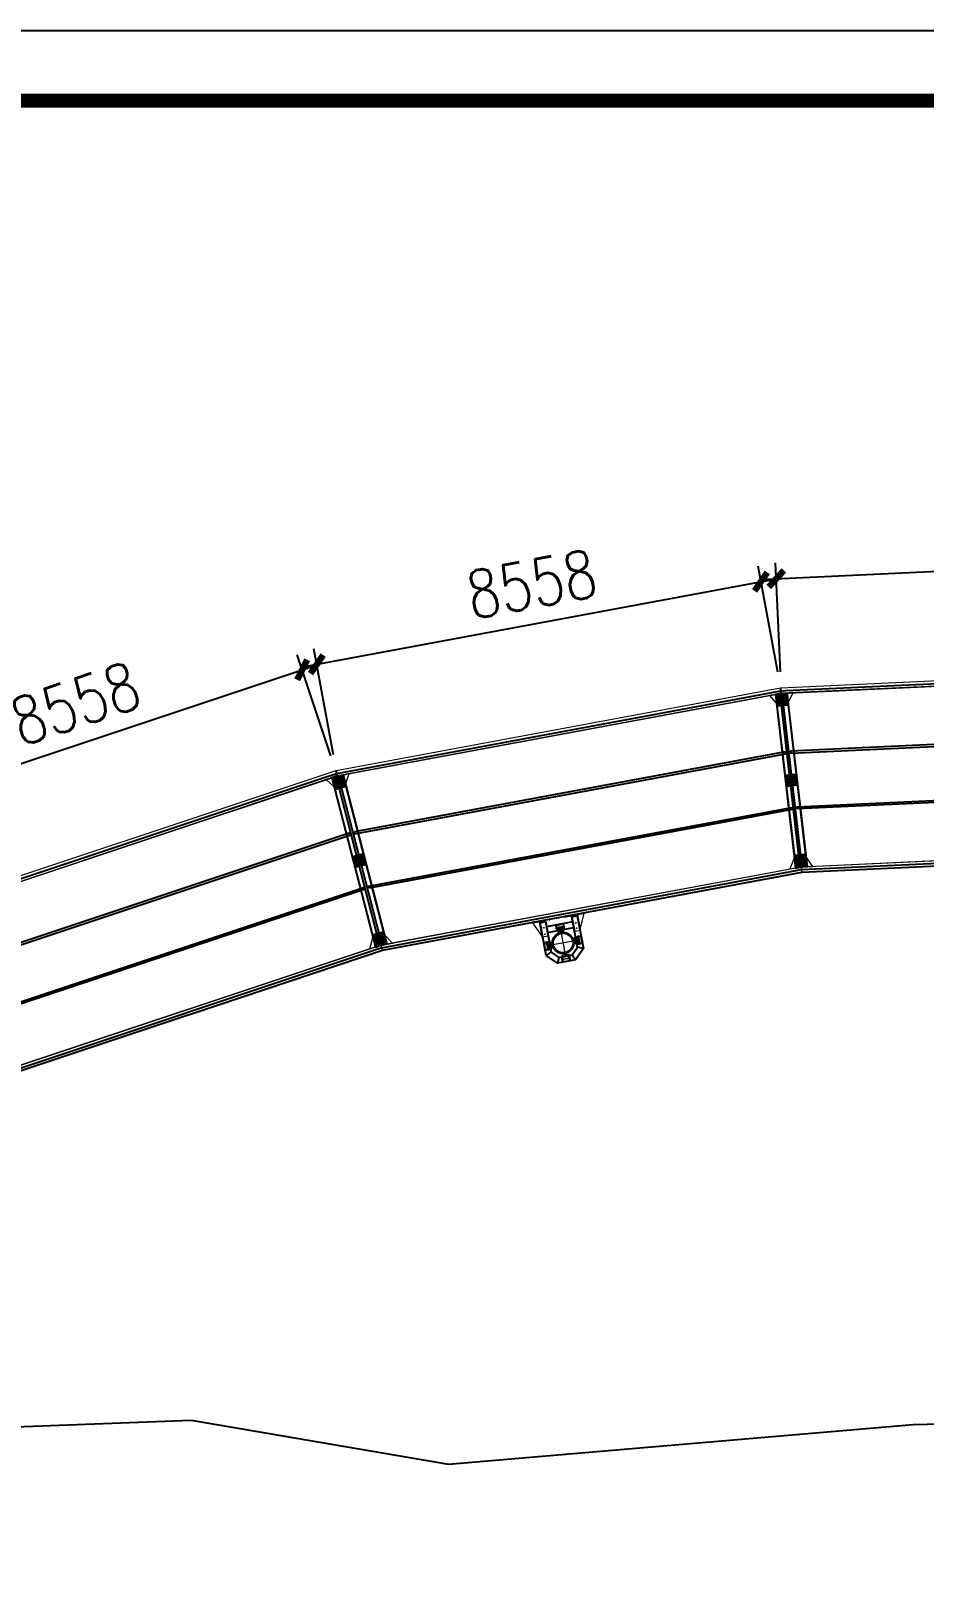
# Model space of a CAD drawing. Extents: x -259369 to -50372, y -155978 to 198088.
# Drawn here: x -182059 to -165132, y -106713 to -77542 of the extents above; entities that cross this region are included whole.
import ezdxf

# ---------------------------------------------------------------- set-up
doc = ezdxf.new("R2010")
doc.units = 0
doc.header["$LTSCALE"] = 1000
doc.header["$MEASUREMENT"] = 0
for name, pattern in [('CENTER', [2, 1.25, -0.25, 0.25, -0.25]), ('DASHED', [0.75, 0.5, -0.25]), ('HIDDEN', [0.375, 0.25, -0.125])]:
    doc.linetypes.add(name, pattern=pattern)
for name, color, linetype in [('主框型材', 4, 'Continuous'), ('卡槽', 242, 'Continuous'), ('连接端梁', 130, 'Continuous')]:
    doc.layers.add(name, color=color, linetype=linetype)
for name, color, linetype, lineweight in [('加强板', 140, 'Continuous', 18), ('导框型材', 2, 'Continuous', 18), ('虚线', 8, 'Continuous', 0), ('轮子座', 7, 'Continuous', 9), ('铝主梁', 3, 'Continuous', 9)]:
    doc.layers.add(name, color=color, linetype=linetype, lineweight=lineweight)
doc.styles.add('HZTXT', font='txtw.shx', dxfattribs={"width": 0.8, "bigfont": 'hztxtw.shx'})
doc.dimstyles.new('DIM-300', dxfattribs={"dimscale": 300, "dimtxt": 3, "dimasz": 1, "dimexe": 1, "dimexo": 1, "dimgap": 1, "dimtad": 1, "dimdec": 0, "dimdsep": 46, "dimtxsty": 'HZTXT', "dimblk": 'ARCHTICK', "dimcen": 0, "dimdle": 1, "dimclrd": 9, "dimclre": 9, "dimclrt": 2, "dimadec": 1, "dimazin": 0, "dimtfac": 1, "dimtdec": 0, "dimtix": 1, "dimtmove": 2, "dimatfit": 3, "dimldrblk": 'ARCHTICK', "dimfxl": 10, "dimtolj": 1, "dimtzin": 0, "dimarcsym": 1})
pattern_1 = [(0, (1212.185, -561.11), (6.35, 12.7), [0, -12.7])]

# ---------------------------------------------------------------- blocks, each defined once
blk = doc.blocks.new('rgthtyjyuk')
blk.add_lwpolyline([(0, 0), (420, 0), (420, 297), (0, 297)], close=True)
at = {"const_width": 1}
blk.add_lwpolyline([(25, 5), (415, 5), (415, 292), (25, 292)], close=True, dxfattribs=at)
blk = doc.blocks.new('thwerg')
at = {"color": 252, "linetype": 'Continuous', "elevation": -32017, "flags": 128}
blk.add_lwpolyline([(106933, -30769), (107635, -30369), (114725, -28078), (119240, -25868), (122867, -24992), (126369, -24863), (131244, -25695), (140044, -24946), (146723, -24787), (160192, -25793), (172447, -28232), (182746, -30446)], dxfattribs=at)
blk = doc.blocks.new('*U1804')
h = blk.add_hatch()
h.set_pattern_fill('DOTS', color=256, scale=8)
h.set_pattern_definition(pattern_1)
h.paths.add_polyline_path([(64, 50, 0.4142135624), (54, 60), (-11, 60, 0.4142135624), (-21, 50), (-21, -50, 0.4142135624), (-11, -60), (54, -60, 0.4142135624), (64, -50)])
at = {"layer": '导框型材', "color": 0, "linetype": 'Continuous'}
for p, q in [((-64, 63.508929), (-64, 75.5)), ((-64, 75.5), (-63.389317, 75.5)), ((-64, -63.50893), (-64, 63.508929)), ((-7.891644, 75.5), (-63.389317, 75.5)), ((-63.389317, 75.5), (-63.389317, 64.5)), ((-63.389317, 64.5), (-7.891644, 64.5)), ((-62, 77.5), (-6.502327, 77.5)), ((-62, 62.5), (-62, -62.5)), ((-6.502327, 62.5), (-62, 62.5)), ((-2.965328, 75.5), (-7.891644, 75.5)), ((-7.891644, 75.5), (-7.891644, 64.5)), ((-7.891644, 64.5), (-2.965328, 64.5)), ((-6.502327, 77.5), (-1.08338, 77.5)), ((-1.08338, 62.5), (-6.502327, 62.5)), ((47.5, 75.5), (-2.965328, 75.5)), ((-2.965328, 64.5), (-2.965328, 75.5)), ((47.5, 64.5), (-2.965328, 64.5)), ((-1.08338, 77.5), (45.5, 77.5)), ((45.5, 62.5), (-1.08338, 62.5)), ((31, 62.498484), (31, 60)), ((47.5, 64.5), (47.5, 75.5)), ((-64, -63.78066), (-64, -63.500287)), ((-64, -75.5), (-64, -63.78066)), ((-64, -75.5), (-63.389317, -75.5)), ((-63.389317, -64.5), (-63.389317, -75.5)), ((-7.891644, -64.5), (-63.389317, -64.5)), ((-63.389317, -75.5), (-7.891644, -75.5)), ((-62, -62.5), (-6.502327, -62.5)), ((-6.502327, -77.5), (-62, -77.5)), ((-2.965328, -64.5), (-7.891644, -64.5)), ((-7.891644, -75.5), (-7.891644, -64.5)), ((-7.891644, -75.5), (-2.965328, -75.5)), ((-6.502327, -62.5), (-1.08338, -62.5)), ((-1.08338, -77.5), (-6.502327, -77.5)), ((47.5, -64.5), (-2.965328, -64.5)), ((-2.965328, -64.5), (-2.965328, -75.5)), ((47.5, -75.5), (-2.965328, -75.5)), ((-1.08338, -62.5), (45.5, -62.5)), ((45.5, -77.5), (-1.08338, -77.5)), ((31, -60), (31, -62.498484)), ((47.5, -75.5), (47.5, -64.5))]:
    blk.add_line(p, q, dxfattribs=at)
at = {"layer": '导框型材', "color": 1, "linetype": 'CENTER', "ltscale": 0.28}
for p, q in [((-18.5, 35), (-14.5, 35)), ((-16.5, 37), (-16.5, 33)), ((-18.5, -35), (-14.5, -35)), ((-16.5, -37), (-16.5, -33))]:
    blk.add_line(p, q, dxfattribs=at)
at = {"layer": '导框型材', "color": 1, "linetype": 'CENTER', "ltscale": 0.404352}
for p, q in [((-18.5, 0), (-14.5, 0)), ((-16.5, -2), (-16.5, 2))]:
    blk.add_line(p, q, dxfattribs=at)
at = {"layer": '导框型材', "color": 1, "linetype": 'CENTER', "ltscale": 0.1}
for p, q in [((18.75, 70), (24.25, 70)), ((21.5, 67.25), (21.5, 72.75)), ((18.75, -70), (24.25, -70)), ((21.5, -72.75), (21.5, -67.25))]:
    blk.add_line(p, q, dxfattribs=at)
at = {"layer": '导框型材', "color": 0}
blk.add_lwpolyline([(-11, 60), (54, 60, -0.4142135624), (64, 50), (64, -50, -0.4142135624), (54, -60), (-11, -60, -0.4142135624), (-21, -50), (-21, 50, -0.4142135624)], format="xyb", close=True, dxfattribs=at)
for centre in [(21.5, 70), (21.5, -70)]:
    blk.add_circle(centre, 2.5, dxfattribs=at)
at = {"layer": '导框型材', "color": 0, "linetype": 'Continuous', "extrusion": (0, 0, -1)}
for centre, start, end in [((62, 75.5), 0, 90), ((62, 64.5), 270, 0), ((62, -64.5), 0, 90), ((62, -75.5), 270, 0)]:
    blk.add_arc(centre, 2, start, end, dxfattribs=at)
at = {"layer": '导框型材', "color": 0, "linetype": 'Continuous', "extrusion": (1.22461e-16, 0, -1)}
blk.add_arc((16.5, 35), 7, 310.0052008841, 49.9947991159, dxfattribs=at)
at = {"layer": '导框型材', "color": 0, "linetype": 'Continuous'}
for centre, radius, start, end in [((45.5, 75.5), 2, 0, 90), ((45.5, 64.5), 2, 270, 0), ((-16.5, -35), 7, 130.0052008841, 229.9947991159), ((45.5, -64.5), 2, 0, 90), ((45.5, -75.5), 2, 270, 0)]:
    blk.add_arc(centre, radius, start, end, dxfattribs=at)
for centre, major_axis, ratio, start_param, end_param in [((-62, 75.5), (0, 2), 0.694658, 0, 1.5707963268), ((-6.502327, 75.5), (0, -2), 0.694658, 3.1415926536, 4.7123889804), ((-6.502327, 64.5), (0, 2), 0.694658, 1.5707963268, 3.1415926536), ((-1.08338, 75.5), (0, -2), 0.940974, 3.1415926536, 4.7123889804), ((-1.08338, 64.5), (0, 2), 0.940974, 1.5707963268, 3.1415926536), ((-62, -75.5), (0, 2), 0.694658, 1.5707963268, 3.1415926536), ((-6.502327, -64.5), (0, 2), 0.694658, 0, 1.5707963268), ((-6.502327, -75.5), (0, 2), 0.694658, 1.5707963268, 3.1415926536), ((-1.08338, -64.5), (0, 2), 0.940974, 0, 1.5707963268), ((-1.08338, -75.5), (0, 2), 0.940974, 1.5707963268, 3.1415926536)]:
    blk.add_ellipse(centre, major_axis=major_axis, ratio=ratio, start_param=start_param, end_param=end_param, dxfattribs=at)
at = {"layer": '导框型材', "color": 0, "linetype": 'Continuous', "extrusion": (0, 0, -1)}
for centre, start_param, end_param in [((-62, 64.5), 0, 1.5707963268), ((-62, -64.5), 1.5707963268, 3.1415926536)]:
    blk.add_ellipse(centre, major_axis=(0, -2), ratio=0.694658, start_param=start_param, end_param=end_param, dxfattribs=at)
blk = doc.blocks.new('*U1800')
at = {"layer": '轮子座', "color": 0, "linetype": 'ByBlock', "lineweight": -2, "transparency": 16777216}
blk.add_blockref('*U1804', (0, 0), dxfattribs=at)
blk = doc.blocks.new('*U1801')
h = blk.add_hatch()
h.set_pattern_fill('DOTS', color=256, scale=8)
h.set_pattern_definition(pattern_1)
h.paths.add_polyline_path([(64, 50, 0.4142135624), (54, 60), (-11, 60, 0.4142135624), (-21, 50), (-21, -50, 0.4142135624), (-11, -60), (54, -60, 0.4142135624), (64, -50)])
at = {"layer": '导框型材', "color": 0, "linetype": 'Continuous'}
for p, q in [((-64, 63.508929), (-64, 75.5)), ((-64, 75.5), (-63.389317, 75.5)), ((-64, -63.50893), (-64, 63.508929)), ((-7.891644, 75.5), (-63.389317, 75.5)), ((-63.389317, 75.5), (-63.389317, 64.5)), ((-63.389317, 64.5), (-7.891644, 64.5)), ((-62, 77.5), (-6.502327, 77.5)), ((-62, 62.5), (-62, -62.5)), ((-6.502327, 62.5), (-62, 62.5)), ((-2.965328, 75.5), (-7.891644, 75.5)), ((-7.891644, 75.5), (-7.891644, 64.5)), ((-7.891644, 64.5), (-2.965328, 64.5)), ((-6.502327, 77.5), (-1.08338, 77.5)), ((-1.08338, 62.5), (-6.502327, 62.5)), ((47.5, 75.5), (-2.965328, 75.5)), ((-2.965328, 64.5), (-2.965328, 75.5)), ((47.5, 64.5), (-2.965328, 64.5)), ((-1.08338, 77.5), (45.5, 77.5)), ((45.5, 62.5), (-1.08338, 62.5)), ((31, 62.498484), (31, 60)), ((47.5, 64.5), (47.5, 75.5)), ((-64, -63.78066), (-64, -63.500287)), ((-64, -75.5), (-64, -63.78066)), ((-64, -75.5), (-63.389317, -75.5)), ((-63.389317, -64.5), (-63.389317, -75.5)), ((-7.891644, -64.5), (-63.389317, -64.5)), ((-63.389317, -75.5), (-7.891644, -75.5)), ((-62, -62.5), (-6.502327, -62.5)), ((-6.502327, -77.5), (-62, -77.5)), ((-2.965328, -64.5), (-7.891644, -64.5)), ((-7.891644, -75.5), (-7.891644, -64.5)), ((-7.891644, -75.5), (-2.965328, -75.5)), ((-6.502327, -62.5), (-1.08338, -62.5)), ((-1.08338, -77.5), (-6.502327, -77.5)), ((47.5, -64.5), (-2.965328, -64.5)), ((-2.965328, -64.5), (-2.965328, -75.5)), ((47.5, -75.5), (-2.965328, -75.5)), ((-1.08338, -62.5), (45.5, -62.5)), ((45.5, -77.5), (-1.08338, -77.5)), ((31, -60), (31, -62.498484)), ((47.5, -75.5), (47.5, -64.5))]:
    blk.add_line(p, q, dxfattribs=at)
at = {"layer": '导框型材', "color": 1, "linetype": 'CENTER', "ltscale": 0.28}
for p, q in [((-18.5, 35), (-14.5, 35)), ((-16.5, 37), (-16.5, 33)), ((-18.5, -35), (-14.5, -35)), ((-16.5, -37), (-16.5, -33))]:
    blk.add_line(p, q, dxfattribs=at)
at = {"layer": '导框型材', "color": 1, "linetype": 'CENTER', "ltscale": 0.404352}
for p, q in [((-18.5, 0), (-14.5, 0)), ((-16.5, -2), (-16.5, 2))]:
    blk.add_line(p, q, dxfattribs=at)
at = {"layer": '导框型材', "color": 1, "linetype": 'CENTER', "ltscale": 0.1}
for p, q in [((18.75, 70), (24.25, 70)), ((21.5, 67.25), (21.5, 72.75)), ((18.75, -70), (24.25, -70)), ((21.5, -72.75), (21.5, -67.25))]:
    blk.add_line(p, q, dxfattribs=at)
at = {"layer": '导框型材', "color": 0}
blk.add_lwpolyline([(-11, 60), (54, 60, -0.4142135624), (64, 50), (64, -50, -0.4142135624), (54, -60), (-11, -60, -0.4142135624), (-21, -50), (-21, 50, -0.4142135624)], format="xyb", close=True, dxfattribs=at)
for centre in [(21.5, 70), (21.5, -70)]:
    blk.add_circle(centre, 2.5, dxfattribs=at)
at = {"layer": '导框型材', "color": 0, "linetype": 'Continuous', "extrusion": (0, 0, -1)}
for centre, start, end in [((62, 75.5), 0, 90), ((62, 64.5), 270, 0), ((62, -64.5), 0, 90), ((62, -75.5), 270, 0)]:
    blk.add_arc(centre, 2, start, end, dxfattribs=at)
at = {"layer": '导框型材', "color": 0, "linetype": 'Continuous', "extrusion": (1.22461e-16, 0, -1)}
blk.add_arc((16.5, 35), 7, 310.0052008841, 49.9947991159, dxfattribs=at)
at = {"layer": '导框型材', "color": 0, "linetype": 'Continuous'}
for centre, radius, start, end in [((45.5, 75.5), 2, 0, 90), ((45.5, 64.5), 2, 270, 0), ((-16.5, -35), 7, 130.0052008841, 229.9947991159), ((45.5, -64.5), 2, 0, 90), ((45.5, -75.5), 2, 270, 0)]:
    blk.add_arc(centre, radius, start, end, dxfattribs=at)
for centre, major_axis, ratio, start_param, end_param in [((-62, 75.5), (0, 2), 0.694658, 0, 1.5707963268), ((-6.502327, 75.5), (0, -2), 0.694658, 3.1415926536, 4.7123889804), ((-6.502327, 64.5), (0, 2), 0.694658, 1.5707963268, 3.1415926536), ((-1.08338, 75.5), (0, -2), 0.940974, 3.1415926536, 4.7123889804), ((-1.08338, 64.5), (0, 2), 0.940974, 1.5707963268, 3.1415926536), ((-62, -75.5), (0, 2), 0.694658, 1.5707963268, 3.1415926536), ((-6.502327, -64.5), (0, 2), 0.694658, 0, 1.5707963268), ((-6.502327, -75.5), (0, 2), 0.694658, 1.5707963268, 3.1415926536), ((-1.08338, -64.5), (0, 2), 0.940974, 0, 1.5707963268), ((-1.08338, -75.5), (0, 2), 0.940974, 1.5707963268, 3.1415926536)]:
    blk.add_ellipse(centre, major_axis=major_axis, ratio=ratio, start_param=start_param, end_param=end_param, dxfattribs=at)
at = {"layer": '导框型材', "color": 0, "linetype": 'Continuous', "extrusion": (0, 0, -1)}
for centre, start_param, end_param in [((-62, 64.5), 0, 1.5707963268), ((-62, -64.5), 1.5707963268, 3.1415926536)]:
    blk.add_ellipse(centre, major_axis=(0, -2), ratio=0.694658, start_param=start_param, end_param=end_param, dxfattribs=at)
blk = doc.blocks.new('*U1802')
at = {"layer": '轮子座', "color": 0, "linetype": 'ByBlock', "lineweight": -2, "transparency": 16777216}
blk.add_blockref('*U1801', (0, 0), dxfattribs=at)
blk = doc.blocks.new('*U1803')
h = blk.add_hatch()
h.set_pattern_fill('DOTS', color=256, scale=8)
h.set_pattern_definition(pattern_1)
h.paths.add_polyline_path([(64, 50, 0.4142135624), (54, 60), (-11, 60, 0.4142135624), (-21, 50), (-21, -50, 0.4142135624), (-11, -60), (54, -60, 0.4142135624), (64, -50)])
at = {"layer": '导框型材', "color": 0, "linetype": 'Continuous'}
for p, q in [((-64, 63.508929), (-64, 75.5)), ((-64, 75.5), (-63.389317, 75.5)), ((-64, -63.50893), (-64, 63.508929)), ((-7.891644, 75.5), (-63.389317, 75.5)), ((-63.389317, 75.5), (-63.389317, 64.5)), ((-63.389317, 64.5), (-7.891644, 64.5)), ((-62, 77.5), (-6.502327, 77.5)), ((-62, 62.5), (-62, -62.5)), ((-6.502327, 62.5), (-62, 62.5)), ((-2.965328, 75.5), (-7.891644, 75.5)), ((-7.891644, 75.5), (-7.891644, 64.5)), ((-7.891644, 64.5), (-2.965328, 64.5)), ((-6.502327, 77.5), (-1.08338, 77.5)), ((-1.08338, 62.5), (-6.502327, 62.5)), ((47.5, 75.5), (-2.965328, 75.5)), ((-2.965328, 64.5), (-2.965328, 75.5)), ((47.5, 64.5), (-2.965328, 64.5)), ((-1.08338, 77.5), (45.5, 77.5)), ((45.5, 62.5), (-1.08338, 62.5)), ((31, 62.498484), (31, 60)), ((47.5, 64.5), (47.5, 75.5)), ((-64, -63.78066), (-64, -63.500287)), ((-64, -75.5), (-64, -63.78066)), ((-64, -75.5), (-63.389317, -75.5)), ((-63.389317, -64.5), (-63.389317, -75.5)), ((-7.891644, -64.5), (-63.389317, -64.5)), ((-63.389317, -75.5), (-7.891644, -75.5)), ((-62, -62.5), (-6.502327, -62.5)), ((-6.502327, -77.5), (-62, -77.5)), ((-2.965328, -64.5), (-7.891644, -64.5)), ((-7.891644, -75.5), (-7.891644, -64.5)), ((-7.891644, -75.5), (-2.965328, -75.5)), ((-6.502327, -62.5), (-1.08338, -62.5)), ((-1.08338, -77.5), (-6.502327, -77.5)), ((47.5, -64.5), (-2.965328, -64.5)), ((-2.965328, -64.5), (-2.965328, -75.5)), ((47.5, -75.5), (-2.965328, -75.5)), ((-1.08338, -62.5), (45.5, -62.5)), ((45.5, -77.5), (-1.08338, -77.5)), ((31, -60), (31, -62.498484)), ((47.5, -75.5), (47.5, -64.5))]:
    blk.add_line(p, q, dxfattribs=at)
at = {"layer": '导框型材', "color": 1, "linetype": 'CENTER', "ltscale": 0.28}
for p, q in [((-18.5, 35), (-14.5, 35)), ((-16.5, 37), (-16.5, 33)), ((-18.5, -35), (-14.5, -35)), ((-16.5, -37), (-16.5, -33))]:
    blk.add_line(p, q, dxfattribs=at)
at = {"layer": '导框型材', "color": 1, "linetype": 'CENTER', "ltscale": 0.404352}
for p, q in [((-18.5, 0), (-14.5, 0)), ((-16.5, -2), (-16.5, 2))]:
    blk.add_line(p, q, dxfattribs=at)
at = {"layer": '导框型材', "color": 1, "linetype": 'CENTER', "ltscale": 0.1}
for p, q in [((18.75, 70), (24.25, 70)), ((21.5, 67.25), (21.5, 72.75)), ((18.75, -70), (24.25, -70)), ((21.5, -72.75), (21.5, -67.25))]:
    blk.add_line(p, q, dxfattribs=at)
at = {"layer": '导框型材', "color": 0}
blk.add_lwpolyline([(-11, 60), (54, 60, -0.4142135624), (64, 50), (64, -50, -0.4142135624), (54, -60), (-11, -60, -0.4142135624), (-21, -50), (-21, 50, -0.4142135624)], format="xyb", close=True, dxfattribs=at)
for centre in [(21.5, 70), (21.5, -70)]:
    blk.add_circle(centre, 2.5, dxfattribs=at)
at = {"layer": '导框型材', "color": 0, "linetype": 'Continuous', "extrusion": (0, 0, -1)}
for centre, start, end in [((62, 75.5), 0, 90), ((62, 64.5), 270, 0), ((62, -64.5), 0, 90), ((62, -75.5), 270, 0)]:
    blk.add_arc(centre, 2, start, end, dxfattribs=at)
at = {"layer": '导框型材', "color": 0, "linetype": 'Continuous', "extrusion": (1.22461e-16, 0, -1)}
blk.add_arc((16.5, 35), 7, 310.0052008841, 49.9947991159, dxfattribs=at)
at = {"layer": '导框型材', "color": 0, "linetype": 'Continuous'}
for centre, radius, start, end in [((45.5, 75.5), 2, 0, 90), ((45.5, 64.5), 2, 270, 0), ((-16.5, -35), 7, 130.0052008841, 229.9947991159), ((45.5, -64.5), 2, 0, 90), ((45.5, -75.5), 2, 270, 0)]:
    blk.add_arc(centre, radius, start, end, dxfattribs=at)
for centre, major_axis, ratio, start_param, end_param in [((-62, 75.5), (0, 2), 0.694658, 0, 1.5707963268), ((-6.502327, 75.5), (0, -2), 0.694658, 3.1415926536, 4.7123889804), ((-6.502327, 64.5), (0, 2), 0.694658, 1.5707963268, 3.1415926536), ((-1.08338, 75.5), (0, -2), 0.940974, 3.1415926536, 4.7123889804), ((-1.08338, 64.5), (0, 2), 0.940974, 1.5707963268, 3.1415926536), ((-62, -75.5), (0, 2), 0.694658, 1.5707963268, 3.1415926536), ((-6.502327, -64.5), (0, 2), 0.694658, 0, 1.5707963268), ((-6.502327, -75.5), (0, 2), 0.694658, 1.5707963268, 3.1415926536), ((-1.08338, -64.5), (0, 2), 0.940974, 0, 1.5707963268), ((-1.08338, -75.5), (0, 2), 0.940974, 1.5707963268, 3.1415926536)]:
    blk.add_ellipse(centre, major_axis=major_axis, ratio=ratio, start_param=start_param, end_param=end_param, dxfattribs=at)
at = {"layer": '导框型材', "color": 0, "linetype": 'Continuous', "extrusion": (0, 0, -1)}
for centre, start_param, end_param in [((-62, 64.5), 0, 1.5707963268), ((-62, -64.5), 1.5707963268, 3.1415926536)]:
    blk.add_ellipse(centre, major_axis=(0, -2), ratio=0.694658, start_param=start_param, end_param=end_param, dxfattribs=at)
blk = doc.blocks.new('*U1806')
at = {"layer": '轮子座', "color": 0, "linetype": 'ByBlock', "lineweight": -2, "transparency": 16777216}
blk.add_blockref('*U1803', (0, 0), dxfattribs=at)
blk = doc.blocks.new('*U1807')
h = blk.add_hatch()
h.set_pattern_fill('DOTS', color=256, scale=8)
h.set_pattern_definition(pattern_1)
h.paths.add_polyline_path([(64, 50, 0.4142135624), (54, 60), (-11, 60, 0.4142135624), (-21, 50), (-21, -50, 0.4142135624), (-11, -60), (54, -60, 0.4142135624), (64, -50)])
at = {"layer": '导框型材', "color": 0, "linetype": 'Continuous'}
for p, q in [((-64, 63.508929), (-64, 75.5)), ((-64, 75.5), (-63.389317, 75.5)), ((-64, -63.50893), (-64, 63.508929)), ((-7.891644, 75.5), (-63.389317, 75.5)), ((-63.389317, 75.5), (-63.389317, 64.5)), ((-63.389317, 64.5), (-7.891644, 64.5)), ((-62, 77.5), (-6.502327, 77.5)), ((-62, 62.5), (-62, -62.5)), ((-6.502327, 62.5), (-62, 62.5)), ((-2.965328, 75.5), (-7.891644, 75.5)), ((-7.891644, 75.5), (-7.891644, 64.5)), ((-7.891644, 64.5), (-2.965328, 64.5)), ((-6.502327, 77.5), (-1.08338, 77.5)), ((-1.08338, 62.5), (-6.502327, 62.5)), ((47.5, 75.5), (-2.965328, 75.5)), ((-2.965328, 64.5), (-2.965328, 75.5)), ((47.5, 64.5), (-2.965328, 64.5)), ((-1.08338, 77.5), (45.5, 77.5)), ((45.5, 62.5), (-1.08338, 62.5)), ((31, 62.498484), (31, 60)), ((47.5, 64.5), (47.5, 75.5)), ((-64, -63.78066), (-64, -63.500287)), ((-64, -75.5), (-64, -63.78066)), ((-64, -75.5), (-63.389317, -75.5)), ((-63.389317, -64.5), (-63.389317, -75.5)), ((-7.891644, -64.5), (-63.389317, -64.5)), ((-63.389317, -75.5), (-7.891644, -75.5)), ((-62, -62.5), (-6.502327, -62.5)), ((-6.502327, -77.5), (-62, -77.5)), ((-2.965328, -64.5), (-7.891644, -64.5)), ((-7.891644, -75.5), (-7.891644, -64.5)), ((-7.891644, -75.5), (-2.965328, -75.5)), ((-6.502327, -62.5), (-1.08338, -62.5)), ((-1.08338, -77.5), (-6.502327, -77.5)), ((47.5, -64.5), (-2.965328, -64.5)), ((-2.965328, -64.5), (-2.965328, -75.5)), ((47.5, -75.5), (-2.965328, -75.5)), ((-1.08338, -62.5), (45.5, -62.5)), ((45.5, -77.5), (-1.08338, -77.5)), ((31, -60), (31, -62.498484)), ((47.5, -75.5), (47.5, -64.5))]:
    blk.add_line(p, q, dxfattribs=at)
at = {"layer": '导框型材', "color": 1, "linetype": 'CENTER', "ltscale": 0.28}
for p, q in [((-18.5, 35), (-14.5, 35)), ((-16.5, 37), (-16.5, 33)), ((-18.5, -35), (-14.5, -35)), ((-16.5, -37), (-16.5, -33))]:
    blk.add_line(p, q, dxfattribs=at)
at = {"layer": '导框型材', "color": 1, "linetype": 'CENTER', "ltscale": 0.404352}
for p, q in [((-18.5, 0), (-14.5, 0)), ((-16.5, -2), (-16.5, 2))]:
    blk.add_line(p, q, dxfattribs=at)
at = {"layer": '导框型材', "color": 1, "linetype": 'CENTER', "ltscale": 0.1}
for p, q in [((18.75, 70), (24.25, 70)), ((21.5, 67.25), (21.5, 72.75)), ((18.75, -70), (24.25, -70)), ((21.5, -72.75), (21.5, -67.25))]:
    blk.add_line(p, q, dxfattribs=at)
at = {"layer": '导框型材', "color": 0}
blk.add_lwpolyline([(-11, 60), (54, 60, -0.4142135624), (64, 50), (64, -50, -0.4142135624), (54, -60), (-11, -60, -0.4142135624), (-21, -50), (-21, 50, -0.4142135624)], format="xyb", close=True, dxfattribs=at)
for centre in [(21.5, 70), (21.5, -70)]:
    blk.add_circle(centre, 2.5, dxfattribs=at)
at = {"layer": '导框型材', "color": 0, "linetype": 'Continuous', "extrusion": (0, 0, -1)}
for centre, start, end in [((62, 75.5), 0, 90), ((62, 64.5), 270, 0), ((62, -64.5), 0, 90), ((62, -75.5), 270, 0)]:
    blk.add_arc(centre, 2, start, end, dxfattribs=at)
at = {"layer": '导框型材', "color": 0, "linetype": 'Continuous', "extrusion": (1.22461e-16, 0, -1)}
blk.add_arc((16.5, 35), 7, 310.0052008841, 49.9947991159, dxfattribs=at)
at = {"layer": '导框型材', "color": 0, "linetype": 'Continuous'}
for centre, radius, start, end in [((45.5, 75.5), 2, 0, 90), ((45.5, 64.5), 2, 270, 0), ((-16.5, -35), 7, 130.0052008841, 229.9947991159), ((45.5, -64.5), 2, 0, 90), ((45.5, -75.5), 2, 270, 0)]:
    blk.add_arc(centre, radius, start, end, dxfattribs=at)
for centre, major_axis, ratio, start_param, end_param in [((-62, 75.5), (0, 2), 0.694658, 0, 1.5707963268), ((-6.502327, 75.5), (0, -2), 0.694658, 3.1415926536, 4.7123889804), ((-6.502327, 64.5), (0, 2), 0.694658, 1.5707963268, 3.1415926536), ((-1.08338, 75.5), (0, -2), 0.940974, 3.1415926536, 4.7123889804), ((-1.08338, 64.5), (0, 2), 0.940974, 1.5707963268, 3.1415926536), ((-62, -75.5), (0, 2), 0.694658, 1.5707963268, 3.1415926536), ((-6.502327, -64.5), (0, 2), 0.694658, 0, 1.5707963268), ((-6.502327, -75.5), (0, 2), 0.694658, 1.5707963268, 3.1415926536), ((-1.08338, -64.5), (0, 2), 0.940974, 0, 1.5707963268), ((-1.08338, -75.5), (0, 2), 0.940974, 1.5707963268, 3.1415926536)]:
    blk.add_ellipse(centre, major_axis=major_axis, ratio=ratio, start_param=start_param, end_param=end_param, dxfattribs=at)
at = {"layer": '导框型材', "color": 0, "linetype": 'Continuous', "extrusion": (0, 0, -1)}
for centre, start_param, end_param in [((-62, 64.5), 0, 1.5707963268), ((-62, -64.5), 1.5707963268, 3.1415926536)]:
    blk.add_ellipse(centre, major_axis=(0, -2), ratio=0.694658, start_param=start_param, end_param=end_param, dxfattribs=at)
blk = doc.blocks.new('*U1805')
at = {"layer": '轮子座', "color": 0, "linetype": 'ByBlock', "lineweight": -2, "transparency": 16777216}
blk.add_blockref('*U1807', (0, 0), dxfattribs=at)
blk = doc.blocks.new('_ArchTick')
at = {"color": 0, "linetype": 'ByBlock', "const_width": 0.4}
blk.add_lwpolyline([(-0.5, -0.5), (0.5, 0.5)], dxfattribs=at)
blk = doc.blocks.new('*D1819')
at = {"color": 9, "lineweight": -2, "transparency": 16777216}
for p, q in [((-185321, -92440), (-176632, -89547)), ((-176375, -91269), (-177012, -89357)), ((-184495, -93973), (-185131, -92061))]:
    blk.add_line(p, q, dxfattribs=at)
at = {"layer": 'Defpoints', "color": 0, "transparency": 16777216}
for p in [(-176917, -89642), (-176280, -91554, 29521), (-184400, -94257, 29521)]:
    blk.add_point(p, dxfattribs=at)
at = {"color": 9, "lineweight": -2, "transparency": 16777216, "xscale": 300, "yscale": 300, "zscale": 300}
for p, rotation in [((-176917, -89642), 18.41641743830171), ((-185037, -92345), 198.4164174383017)]:
    blk.add_blockref('_ArchTick', p, dxfattribs=dict(at, rotation=rotation))
at = {"color": 2, "transparency": 16777216, "insert": (-181214, -90282), "char_height": 900, "attachment_point": 5, "rotation": 18.4164, "style": 'HZTXT'}
blk.add_mtext('\\A1;8558', dxfattribs=at)
blk = doc.blocks.new('*D1820')
at = {"color": 9, "lineweight": -2, "transparency": 16777216}
for p, q in [((-167907, -89690), (-168281, -87679)), ((-176935, -89594), (-167932, -87919)), ((-176321, -91255), (-176695, -89244))]:
    blk.add_line(p, q, dxfattribs=at)
at = {"layer": 'Defpoints', "color": 0, "transparency": 16777216}
for p in [(-168226, -87974), (-167852, -89985, 29521), (-176266, -91550, 29521)]:
    blk.add_point(p, dxfattribs=at)
at = {"color": 9, "lineweight": -2, "transparency": 16777216, "xscale": 300, "yscale": 300, "zscale": 300}
for p, rotation in [((-168226, -87974), 10.53744300750394), ((-176640, -89539), 190.5374430075039)]:
    blk.add_blockref('_ArchTick', p, dxfattribs=dict(at, rotation=rotation))
at = {"color": 2, "transparency": 16777216, "insert": (-172570, -88019), "char_height": 900, "attachment_point": 5, "rotation": 10.5374, "style": 'HZTXT'}
blk.add_mtext('\\A1;8558', dxfattribs=at)
blk = doc.blocks.new('*D1821')
at = {"color": 9, "lineweight": -2, "transparency": 16777216}
for p, q in [((-159303, -89287), (-159399, -87221)), ((-168233, -87931), (-159085, -87506)), ((-167852, -89684), (-167947, -87618))]:
    blk.add_line(p, q, dxfattribs=at)
at = {"layer": 'Defpoints', "color": 0, "transparency": 16777216}
for p in [(-159385, -87520), (-159289, -89586, 29521), (-167838, -89983, 29521)]:
    blk.add_point(p, dxfattribs=at)
at = {"color": 9, "lineweight": -2, "transparency": 16777216, "xscale": 300, "yscale": 300, "zscale": 300}
for p, rotation in [((-159385, -87520), 2.658468576705857), ((-167934, -87917), 182.6584685767059)]:
    blk.add_blockref('_ArchTick', p, dxfattribs=dict(at, rotation=rotation))
at = {"color": 2, "transparency": 16777216, "insert": (-163694, -86970), "char_height": 900, "attachment_point": 5, "rotation": 2.6585, "style": 'HZTXT'}
blk.add_mtext('\\A1;8558', dxfattribs=at)

msp = doc.modelspace()

# ---------------------------------------------------------------- hatches: boundary and pattern name
h = msp.add_hatch()
h.set_pattern_fill('ANSI32', color=256, scale=10, angle=-83.409049)
h.set_pattern_definition([(321.59095, (-258829.666, -74973.67), (29.588057, 37.318729), []), (321.59095, (-258827.09, -74995.97), (29.588057, 37.318729), [])])
h.paths.add_polyline_path([(-167938.25, -90129.22), (-167915.29, -90327.9), (-167716.61, -90304.94), (-167739.57, -90106.27)])
h = msp.add_hatch()
h.set_pattern_fill('ANSI32', color=256, scale=10, angle=-75.530931)
h.set_pattern_definition([(329.46907, (-268451.51, -89152.906), (24.193664, 41.022034), []), (329.46907, (-268445.9, -89174.645), (24.193664, 41.022034), [])])
h.paths.add_polyline_path([(-176340.62, -91707.28), (-176290.65, -91900.93), (-176096.99, -91850.96), (-176146.96, -91657.3)])
h = msp.add_hatch()
h.set_pattern_fill('ANSI32', color=256, scale=10, angle=-83.409049)
h.set_pattern_definition([(321.59095, (-258654.29, -76491.503), (29.588057, 37.318729), []), (321.59095, (-258651.71, -76513.805), (29.588057, 37.318729), [])])
h.paths.add_polyline_path([(-167762.87, -91647.06), (-167739.91, -91845.74), (-167541.24, -91822.78), (-167564.19, -91624.1)])
h = msp.add_hatch()
h.set_pattern_fill('ANSI32', color=256, scale=10, angle=-75.530931)
h.set_pattern_definition([(329.46907, (-268072.12, -90631.055), (24.193664, 41.022034), []), (329.46907, (-268066.51, -90652.793), (24.193664, 41.022034), [])])
h.paths.add_polyline_path([(-175961.23, -93185.42), (-175911.26, -93379.08), (-175717.6, -93329.11), (-175767.57, -93135.45)])
h = msp.add_hatch()
h.set_pattern_fill('ANSI32', color=256, scale=10, angle=-83.409049)
h.set_pattern_definition([(321.59095, (-258479.395, -78005.163), (29.588057, 37.318729), []), (321.59095, (-258476.82, -78027.465), (29.588057, 37.318729), [])])
h.paths.add_polyline_path([(-167587.98, -93160.72), (-167565.02, -93359.4), (-167366.34, -93336.44), (-167389.3, -93137.76)])
h = msp.add_hatch()
h.set_pattern_fill('ANSI32', color=256, scale=10, angle=-75.530931)
h.set_pattern_definition([(329.46907, (-267689.5, -92105.965), (24.193664, 41.022034), []), (329.46907, (-267683.89, -92127.704), (24.193664, 41.022034), [])])
h.paths.add_polyline_path([(-175578.61, -94660.33), (-175528.64, -94853.99), (-175334.98, -94804.02), (-175384.95, -94610.36)])

# ---------------------------------------------------------------- linework, layer by layer
at = {"elevation": 29521}
for points in [[(-167950.7, -90108.6), (-167943.61, -90169.97)], [(-167771.47, -90135.12), (-167769.17, -90154.99)], [(-167732.12, -90083.33), (-167724.7, -90147.5)], [(-167909.39, -90161.12), (-167889.53, -90158.83)], [(-167900.61, -90150.04), (-167898.31, -90169.91)], [(-167894.47, -90290.26), (-167874.6, -90287.97)], [(-167883.39, -90299.05), (-167885.69, -90279.18)], [(-167760.39, -90143.9), (-167780.25, -90146.2)], [(-167745.46, -90273.04), (-167765.33, -90275.34)], [(-167754.25, -90284.13), (-167756.55, -90264.26)], [(-176356.25, -91686.74), (-176340.81, -91746.55)], [(-176307.67, -91734.92), (-176288.3, -91729.92)], [(-176300.48, -91722.74), (-176295.49, -91742.1)], [(-176275.19, -91860.8), (-176255.82, -91855.8)], [(-176263.01, -91867.98), (-176268, -91848.61)], [(-176162.43, -91697.44), (-176181.79, -91702.44)], [(-176174.61, -91690.26), (-176169.61, -91709.62)], [(-176129.94, -91823.32), (-176149.31, -91828.31)], [(-176143.23, -91631.76), (-176127.09, -91694.3)], [(-176137.13, -91835.5), (-176142.13, -91816.13)], [(-167734.02, -91678.96), (-167714.15, -91676.66)], [(-167725.23, -91667.87), (-167722.94, -91687.74)], [(-167719.1, -91808.1), (-167699.23, -91805.8)], [(-167708.01, -91816.88), (-167710.31, -91797.02)], [(-167585.01, -91661.74), (-167604.88, -91664.03)], [(-167596.09, -91652.95), (-167593.8, -91672.82)], [(-167570.09, -91790.88), (-167589.96, -91793.18)], [(-167578.87, -91801.96), (-167581.17, -91782.09)], [(-175928.28, -93213.07), (-175908.91, -93208.07)], [(-175921.09, -93200.89), (-175916.09, -93220.25)], [(-175895.79, -93338.94), (-175876.43, -93333.95)], [(-175883.61, -93346.13), (-175888.61, -93326.76)], [(-175783.03, -93175.59), (-175802.4, -93180.59)], [(-175795.22, -93168.4), (-175790.22, -93187.77)], [(-175750.55, -93301.47), (-175769.92, -93306.46)], [(-175757.74, -93313.65), (-175762.73, -93294.28)], [(-167559.12, -93192.62), (-167539.26, -93190.32)], [(-167550.34, -93181.53), (-167548.04, -93201.4)], [(-167544.2, -93321.76), (-167524.33, -93319.46)], [(-167533.12, -93330.54), (-167535.42, -93310.68)], [(-167410.11, -93175.4), (-167429.98, -93177.69)], [(-167421.2, -93166.61), (-167418.9, -93186.48)], [(-167395.19, -93304.54), (-167415.06, -93306.84)], [(-167403.98, -93315.62), (-167406.28, -93295.75)], [(-175545.66, -94687.98), (-175526.29, -94682.98)], [(-175538.47, -94675.8), (-175533.47, -94695.16)], [(-175500.99, -94821.04), (-175505.99, -94801.67)], [(-175400.41, -94650.5), (-175419.78, -94655.5)], [(-175412.59, -94643.31), (-175407.6, -94662.68)], [(-175367.93, -94776.38), (-175387.3, -94781.37)], [(-175375.12, -94788.56), (-175380.11, -94769.19)], [(-175513.17, -94813.85), (-175493.81, -94808.86)]]:
    msp.add_lwpolyline(points, dxfattribs=at)
for points in [[(-167938.25, -90129.22), (-167915.29, -90327.9), (-167716.61, -90304.94), (-167739.57, -90106.27)], [(-176340.62, -91707.28), (-176290.65, -91900.93), (-176096.99, -91850.96), (-176146.96, -91657.3)], [(-167762.87, -91647.06), (-167739.91, -91845.74), (-167541.24, -91822.78), (-167564.19, -91624.1)], [(-175961.23, -93185.42), (-175911.26, -93379.08), (-175717.6, -93329.11), (-175767.57, -93135.45)], [(-167587.98, -93160.72), (-167565.02, -93359.4), (-167366.34, -93336.44), (-167389.3, -93137.76)], [(-175578.61, -94660.33), (-175528.64, -94853.99), (-175334.98, -94804.02), (-175384.95, -94610.36)]]:
    msp.add_lwpolyline(points, close=True, dxfattribs=at)
for centre, radius in [((-167770.32, -90145.05, 29521), 10), ((-167770.32, -90145.05, 29521), 8), ((-167899.46, -90159.97, 29521), 10), ((-167899.46, -90159.97, 29521), 8), ((-167884.54, -90289.11, 29521), 10), ((-167884.54, -90289.11, 29521), 8), ((-167755.4, -90274.19, 29521), 10), ((-167755.4, -90274.19, 29521), 8), ((-176297.99, -91732.42, 29521), 10), ((-176297.99, -91732.42, 29521), 8), ((-176265.5, -91858.3, 29521), 10), ((-176265.5, -91858.3, 29521), 8), ((-176172.11, -91699.94, 29521), 10), ((-176172.11, -91699.94, 29521), 8), ((-176139.63, -91825.82, 29521), 10), ((-176139.63, -91825.82, 29521), 8), ((-167724.08, -91677.81, 29521), 10), ((-167724.08, -91677.81, 29521), 8), ((-167709.16, -91806.95, 29521), 10), ((-167709.16, -91806.95, 29521), 8), ((-167594.94, -91662.89, 29521), 10), ((-167594.94, -91662.89, 29521), 8), ((-167580.02, -91792.03, 29521), 10), ((-167580.02, -91792.03, 29521), 8), ((-175918.59, -93210.57, 29521), 10), ((-175918.59, -93210.57, 29521), 8), ((-175886.11, -93336.45, 29521), 10), ((-175886.11, -93336.45, 29521), 8), ((-175792.72, -93178.09, 29521), 10), ((-175792.72, -93178.09, 29521), 8), ((-175760.24, -93303.96, 29521), 10), ((-175760.24, -93303.96, 29521), 8), ((-167549.19, -93191.47, 29521), 10), ((-167549.19, -93191.47, 29521), 8), ((-167534.27, -93320.61, 29521), 10), ((-167534.27, -93320.61, 29521), 8), ((-167420.05, -93176.55, 29521), 10), ((-167420.05, -93176.55, 29521), 8), ((-167405.13, -93305.69, 29521), 10), ((-167405.13, -93305.69, 29521), 8), ((-175535.97, -94685.48, 29521), 10), ((-175535.97, -94685.48, 29521), 8), ((-175503.49, -94811.36, 29521), 10), ((-175503.49, -94811.36, 29521), 8), ((-175410.1, -94653, 29521), 10), ((-175410.1, -94653, 29521), 8), ((-175377.61, -94778.87, 29521), 10), ((-175377.61, -94778.87, 29521), 8), ((-171974.49, -94817, 29521), 203), ((-171974.49, -94817, 29521), 189)]:
    msp.add_circle(centre, radius)
at = {"layer": '主框型材', "elevation": 29521}
for points in [[(-172295.21, -95053.42), (-172410.71, -94431.6), (-172306.5, -94412.24), (-172199.11, -94990.33), (-172055.6, -95088.88), (-171801.16, -95041.62), (-171702.61, -94898.1), (-171809.99, -94320.01), (-171705.77, -94300.65), (-171590.37, -94921.91), (-171738.63, -95137.82), (-172079.41, -95201.12), (-172295.31, -95052.86)], [(-172295.31, -95052.86), (-172199.11, -94990.33)], [(-172055.6, -95088.88), (-172079.41, -95201.12)], [(-171801.16, -95041.62), (-171738.63, -95137.82)], [(-171590.37, -94921.91), (-171702.61, -94898.1)]]:
    msp.add_lwpolyline(points, dxfattribs=at)
msp.add_lwpolyline([(-172288.22, -94510.63), (-172268.86, -94614.85), (-171772.36, -94522.62), (-171791.71, -94418.4)], close=True, dxfattribs=at)
at = {"layer": '加强板', "color": 5, "elevation": 29521}
for points in [[(-167864.04, -90092.49), (-168060.67, -90129.04), (-167920.55, -90300.34), (-167841.08, -90291.16)], [(-167864.04, -90092.49), (-168060.67, -90129.04), (-167920.55, -90300.34), (-167841.08, -90291.16)], [(-167820.21, -90087.42), (-167620.43, -90078.16), (-167717.77, -90276.9), (-167797.24, -90286.09)], [(-167820.18, -90087.42), (-167620.4, -90078.16), (-167717.74, -90276.9), (-167797.21, -90286.09)], [(-176272.62, -91658.9), (-176462.38, -91722.06), (-176300.11, -91872.54), (-176222.65, -91852.55)], [(-176272.62, -91658.9), (-176462.38, -91722.06), (-176300.11, -91872.54), (-176222.65, -91852.55)], [(-176229.92, -91647.88), (-176033.3, -91611.32), (-176102.48, -91821.54), (-176179.94, -91841.53)], [(-176229.89, -91647.87), (-176033.27, -91611.32), (-176102.45, -91821.53), (-176179.91, -91841.53)], [(-167483.81, -93382.41), (-167680.43, -93418.97), (-167586.24, -93192.92), (-167506.76, -93183.74)], [(-167483.81, -93382.41), (-167680.43, -93418.97), (-167586.24, -93192.92), (-167506.76, -93183.74)], [(-167439.92, -93377.34), (-167240.14, -93368.08), (-167383.42, -93169.48), (-167462.89, -93178.67)], [(-167439.89, -93377.34), (-167240.11, -93368.07), (-167383.39, -93169.48), (-167462.86, -93178.66)], [(-175445.04, -94865.66), (-175634.8, -94928.82), (-175572.47, -94691.99), (-175495.01, -94672.01)], [(-175445.04, -94865.66), (-175634.8, -94928.82), (-175572.47, -94691.99), (-175495.01, -94672.01)], [(-175402.29, -94854.62), (-175205.66, -94818.07), (-175374.81, -94640.98), (-175452.27, -94660.98)], [(-175402.26, -94854.62), (-175205.63, -94818.06), (-175374.78, -94640.98), (-175452.24, -94660.97)]]:
    msp.add_lwpolyline(points, close=True, dxfattribs=at)
at = {"layer": '加强板', "color": 5}
for centre in [(-167894.59, -90176.55, 29521), (-167894.59, -90176.55, 29521), (-167883.11, -90275.89, 29521), (-167883.11, -90275.89, 29521), (-167771.29, -90162.29, 29521), (-167771.26, -90162.29, 29521), (-167759.8, -90261.63, 29521), (-167759.77, -90261.63, 29521), (-176291.36, -91746.35, 29521), (-176291.36, -91746.35, 29521), (-176266.37, -91843.18, 29521), (-176266.37, -91843.18, 29521), (-176171.2, -91715.34, 29521), (-176171.17, -91715.34, 29521), (-176146.21, -91812.17, 29521), (-176146.18, -91812.16, 29521), (-167544.2, -93208.2, 29521), (-167544.2, -93208.2, 29521), (-167532.73, -93307.54, 29521), (-167532.73, -93307.54, 29521), (-167420.86, -93193.94, 29521), (-167420.83, -93193.94, 29521), (-167409.37, -93293.28, 29521), (-167409.34, -93293.28, 29521), (-175528.74, -94701.37, 29521), (-175528.74, -94701.37, 29521), (-175503.76, -94798.19, 29521), (-175503.76, -94798.19, 29521), (-175408.54, -94670.34, 29521), (-175408.51, -94670.34, 29521), (-175383.55, -94767.17, 29521), (-175383.52, -94767.16, 29521)]:
    msp.add_circle(centre, 9, dxfattribs=at)
at = {"layer": '卡槽', "color": 22, "ltscale": 5000, "elevation": 29521}
for points in [[(-167664.11, -91183.38), (-167662.26, -91223.34), (-159375.35, -90839.19), (-159377.2, -90799.23)], [(-175925.08, -92712.1), (-175917.77, -92751.43), (-167761.72, -91235.05), (-167769.04, -91195.72)], [(-167539.45, -92278.75), (-167541.31, -92238.79), (-159397.09, -91861.26), (-159395.24, -91901.22)], [(-175651.46, -93780.05), (-175658.77, -93740.72), (-167643.17, -92250.45), (-167635.86, -92289.78)], [(-183898.52, -95358.69), (-183885.88, -95396.64), (-176014.66, -92776.66), (-176027.29, -92738.7)], [(-183481.1, -96379.05), (-183493.73, -96341.1), (-175758.05, -93766.23), (-175745.42, -93804.18)]]:
    msp.add_lwpolyline(points, close=True, dxfattribs=at)
at = {"layer": '导框型材', "color": 2, "linetype": 'DASHED', "ltscale": 2}
for p, q in [((-172571.65, -94433.09, 29521), (-172178.38, -94360.04, 29521)), ((-171555.04, -94244.25, 29521), (-171948.31, -94317.3, 29521))]:
    msp.add_line(p, q, dxfattribs=at)
at = {"layer": '导框型材', "color": 1, "linetype": 'CENTER', "ltscale": 0.36}
for p, q in [((-172518.08, -94431.28, 29521), (-172519.54, -94423.41, 29521)), ((-172509.35, -94439.96, 29521), (-172514.46, -94412.43, 29521)), ((-172504.32, -94428.72, 29521), (-172505.78, -94420.85, 29521)), ((-172242.79, -94380.14, 29521), (-172244.25, -94372.27, 29521)), ((-172234.06, -94388.82, 29521), (-172239.17, -94361.29, 29521)), ((-172229.02, -94377.58, 29521), (-172230.49, -94369.72, 29521)), ((-172077.11, -94341.23, 29521), (-172049.58, -94336.11, 29521)), ((-172060.79, -94352.43, 29521), (-172065.9, -94324.9, 29521)), ((-171894.74, -94315.49, 29521), (-171896.2, -94307.62, 29521)), ((-171886.01, -94324.17, 29521), (-171891.12, -94296.64, 29521)), ((-171880.98, -94312.93, 29521), (-171882.44, -94305.06, 29521)), ((-171619.45, -94264.35, 29521), (-171620.91, -94256.48, 29521)), ((-171610.72, -94273.03, 29521), (-171615.83, -94245.5, 29521)), ((-171605.69, -94261.79, 29521), (-171607.15, -94253.93, 29521))]:
    msp.add_line(p, q, dxfattribs=at)
at = {"layer": '导框型材', "color": 2, "linetype": 'HIDDEN', "ltscale": 100}
for p, q in [((-172414.85, -94412.1, 29521), (-172360.06, -94707.05, 29521)), ((-171708.92, -94280.97, 29521), (-171654.13, -94575.92, 29521))]:
    msp.add_line(p, q, dxfattribs=at)
at = {"layer": '导框型材', "color": 1, "linetype": 'CENTER', "ltscale": 0.28}
for p, q in [((-171727.05, -94436.9, 29521), (-171742.19, -94439.71, 29521)), ((-171736.02, -94430.74, 29521), (-171733.21, -94445.88, 29521)), ((-172345.58, -94531.46, 29521), (-172330.44, -94528.64, 29521)), ((-172339.42, -94522.48, 29521), (-172336.61, -94537.62, 29521)), ((-172323.67, -94649.44, 29521), (-172308.53, -94646.63, 29521)), ((-172317.5, -94640.46, 29521), (-172314.69, -94655.6, 29521)), ((-171708.78, -94535.22, 29521), (-171723.93, -94538.03, 29521)), ((-171717.76, -94529.06, 29521), (-171714.95, -94544.2, 29521))]:
    msp.add_line(p, q, dxfattribs=at)
at = {"layer": '导框型材', "color": 1, "linetype": 'CENTER', "ltscale": 5}
for p, q in [((-171748.85, -94775.08, 29521), (-172200.13, -94858.91, 29521)), ((-172016.57, -94590.47, 29521), (-171932.4, -95043.62, 29521))]:
    msp.add_line(p, q, dxfattribs=at)
at = {"layer": '导框型材', "color": 2, "elevation": 29521}
for points in [[(-172571.65, -94433.09), (-172178.38, -94360.04), (-172176.92, -94367.9), (-172570.19, -94440.96)], [(-172314.56, -94393.47), (-172259.77, -94688.43), (-172367.92, -94708.51), (-172422.71, -94413.56)], [(-171555.04, -94244.25), (-171948.31, -94317.3), (-171946.85, -94325.17), (-171553.58, -94252.11)], [(-171809.21, -94299.6), (-171754.42, -94594.55), (-171646.27, -94574.46), (-171701.06, -94279.51)]]:
    msp.add_lwpolyline(points, close=True, dxfattribs=at)
for points in [[(-172550.52, -94437.3), (-172422.71, -94413.56), (-172371.57, -94688.85), (-172550.52, -94437.3)], [(-171573.24, -94255.77), (-171701.06, -94279.51), (-171649.92, -94554.8), (-171573.24, -94255.77)]]:
    msp.add_lwpolyline(points, dxfattribs=at)
at = {"layer": '导框型材', "color": 2}
for centre in [(-171734.62, -94438.31, 29521), (-172338.01, -94530.05, 29521), (-172316.1, -94648.03, 29521), (-171716.36, -94536.63, 29521)]:
    msp.add_circle(centre, 7, dxfattribs=at)
at = {"layer": '虚线', "color": 1, "linetype": 'HIDDEN', "ltscale": 300}
for p, q in [((-159303, -89692.59, 29521), (-167837.81, -90088.23, 29521)), ((-159303, -89692.59, 29521), (-167837.81, -90088.23, 29521)), ((-167847.22, -90089.36, 29521), (-176247.25, -91651.1, 29521)), ((-167847.22, -90089.36, 29521), (-176247.25, -91651.1, 29521)), ((-167940.84, -90106.76, 29521), (-167560.71, -93396.71, 29521)), ((-167940.84, -90106.76, 29521), (-167560.71, -93396.71, 29521)), ((-167742.17, -90083.8, 29521), (-167361.78, -93373.71, 29521)), ((-167742.14, -90083.8, 29521), (-167361.75, -93373.71, 29521)), ((-176256.39, -91653.5, 29521), (-184363.07, -94351.86, 29521)), ((-176256.39, -91653.5, 29521), (-184363.07, -94351.86, 29521)), ((-176346.74, -91683.57, 29521), (-175519.25, -94890.36, 29521)), ((-176346.74, -91683.57, 29521), (-175519.25, -94890.36, 29521)), ((-176153.11, -91633.6, 29521), (-175325.38, -94840.32, 29521)), ((-176153.08, -91633.59, 29521), (-175325.35, -94840.32, 29521)), ((-159376.85, -93003.56, 29521), (-167457.44, -93378.15, 29521)), ((-159376.85, -93003.56, 29521), (-167457.44, -93378.15, 29521)), ((-167466.55, -93379.2, 29521), (-175419.53, -94857.83, 29521)), ((-167466.55, -93379.2, 29521), (-175419.53, -94857.83, 29521)), ((-175428.38, -94860.11, 29521), (-183103.63, -97414.87, 29521)), ((-175428.38, -94860.11, 29521), (-183103.63, -97414.87, 29521))]:
    msp.add_line(p, q, dxfattribs=at)
at = {"layer": '连接端梁', "color": 0}
for p, q in [((-167755.67, -90036.32, 29521), (-159301.66, -89644.42, 29521)), ((-176259.03, -91604.41, 29521), (-168150.46, -90096.92, 29521)), ((-168150.46, -90096.92, 29521), (-167852.49, -90041.52, 29521)), ((-167852.49, -90041.52, 29521), (-167843.08, -90040.37, 29521)), ((-167843.08, -90040.37, 29521), (-167755.67, -90036.32, 29521)), ((-184381.16, -94307.18, 29521), (-176555.73, -91702.55, 29521)), ((-176555.73, -91702.55, 29521), (-176268.16, -91606.83, 29521)), ((-176268.16, -91606.83, 29521), (-176259.03, -91604.41, 29521)), ((-167456.12, -93426.09, 29521), (-159372.97, -93051.38, 29521)), ((-167446.27, -93475.74, 29521), (-159370.02, -93101.97, 29521)), ((-175411.65, -94905.13, 29521), (-167529, -93439.64, 29521)), ((-175395.09, -94952.96, 29521), (-167446.27, -93475.74, 29521)), ((-167529, -93439.64, 29521), (-167456.12, -93426.09, 29521)), ((-183092.84, -97461.76, 29521), (-175481.98, -94928.54, 29521)), ((-183082.12, -97512.23, 29521), (-175395.09, -94952.96, 29521)), ((-175481.98, -94928.54, 29521), (-175411.65, -94905.13, 29521))]:
    msp.add_line(p, q, dxfattribs=at)
at = {"layer": '连接端梁', "elevation": 29521}
for points in [[(-167481.87, -93382.05), (-167862, -90092.11), (-167950.7, -90108.6), (-167570.56, -93398.54)], [(-167481.87, -93382.05), (-167862, -90092.11), (-167950.7, -90108.6), (-167570.56, -93398.54)], [(-167441.88, -93377.43), (-167822.27, -90087.51), (-167732.15, -90083.34), (-167351.76, -93373.25)], [(-167441.85, -93377.43), (-167822.24, -90087.51), (-167732.12, -90083.33), (-167351.73, -93373.25)], [(-175443.17, -94865.04), (-176270.65, -91658.25), (-176356.25, -91686.74), (-175528.76, -94893.53)], [(-175443.17, -94865.04), (-176270.65, -91658.25), (-176356.25, -91686.74), (-175528.76, -94893.53)], [(-175404.22, -94854.98), (-176231.95, -91648.26), (-176143.26, -91631.77), (-175315.52, -94838.49)], [(-175404.19, -94854.98), (-176231.92, -91648.25), (-176143.23, -91631.76), (-175315.49, -94838.49)]]:
    msp.add_lwpolyline(points, close=True, dxfattribs=at)
at = {"layer": '铝主梁', "color": 3, "elevation": 29521}
for points in [[(-167849.11, -89990.65), (-167837.03, -90090.2), (-159303.06, -89694.6), (-159300.26, -89594.36), (-167849.08, -89990.65)], [(-176271.82, -91555.99), (-176246.2, -91652.94), (-167847, -90091.35), (-167857.97, -89991.68), (-176271.79, -91555.98)], [(-184400.45, -94261.01), (-184361.78, -94353.54), (-176255.89, -91655.44), (-176280.42, -91558.21), (-184400.42, -94261)]]:
    msp.add_lwpolyline(points, dxfattribs=at)
for points in [[(-159378.94, -93101.74), (-167446.27, -93475.74), (-167458.21, -93376.18), (-159376.25, -93001.53)], [(-167455.16, -93476.74), (-175395.09, -94952.96), (-175420.56, -94855.99), (-167466.24, -93377.11)], [(-175403.73, -94955.17), (-183066.38, -97505.76), (-183104.9, -97413.19), (-175428.36, -94858)]]:
    msp.add_lwpolyline(points, close=True, dxfattribs=at)

# ---------------------------------------------------------------- block references
at = {"xscale": 264.0947391546124, "yscale": 264.0947391546124, "zscale": 264.0947391546124}
msp.add_blockref('rgthtyjyuk', (-218178.93, -155977.93), dxfattribs=at)
msp.add_blockref('thwerg', (-305388.41, -78991.19, 32017))
at = {"layer": '轮子座', "color": 7, "xscale": -1}
for name, p, rotation in [('*U1805', (-172027.27, -94532.85, 29521), 100.5231284548271), ('*U1800', (-172258.63, -94869.78, 29521), 190.5231284548271)]:
    msp.add_blockref(name, p, dxfattribs=dict(at, rotation=rotation))
at = {"layer": '轮子座', "color": 7}
for name, p, rotation in [('*U1802', (-171690.35, -94764.22, 29521), 190.523128454827), ('*U1806', (-171921.71, -95101.14, 29521), 100.5231284548271)]:
    msp.add_blockref(name, p, dxfattribs=dict(at, rotation=rotation))

# ---------------------------------------------------------------- dimensions: what is measured, and where the dimension line sits
for p1, p2, distance, picture, middle in [((-167837.59, -89983.32, 29521), (-159288.8, -89586.38, 29521), 2068.35, '*D1821', (-163693.92, -86969.53)), ((-176265.96, -91550.08, 29521), (-167852.29, -89985.01, 29521), 2045.95, '*D1820', (-172570.44, -88018.75)), ((-184399.99, -94257.43, 29521), (-176280.29, -91553.78, 29521), 2015.4, '*D1819', (-181213.79, -90281.83))]:
    dim = msp.add_aligned_dim(p1=p1, p2=p2, distance=distance, dimstyle='DIM-300')
    dim.commit()
    dim.dimension.update_dxf_attribs({"geometry": picture, "text_midpoint": middle})

doc.saveas('drawing.dxf')
